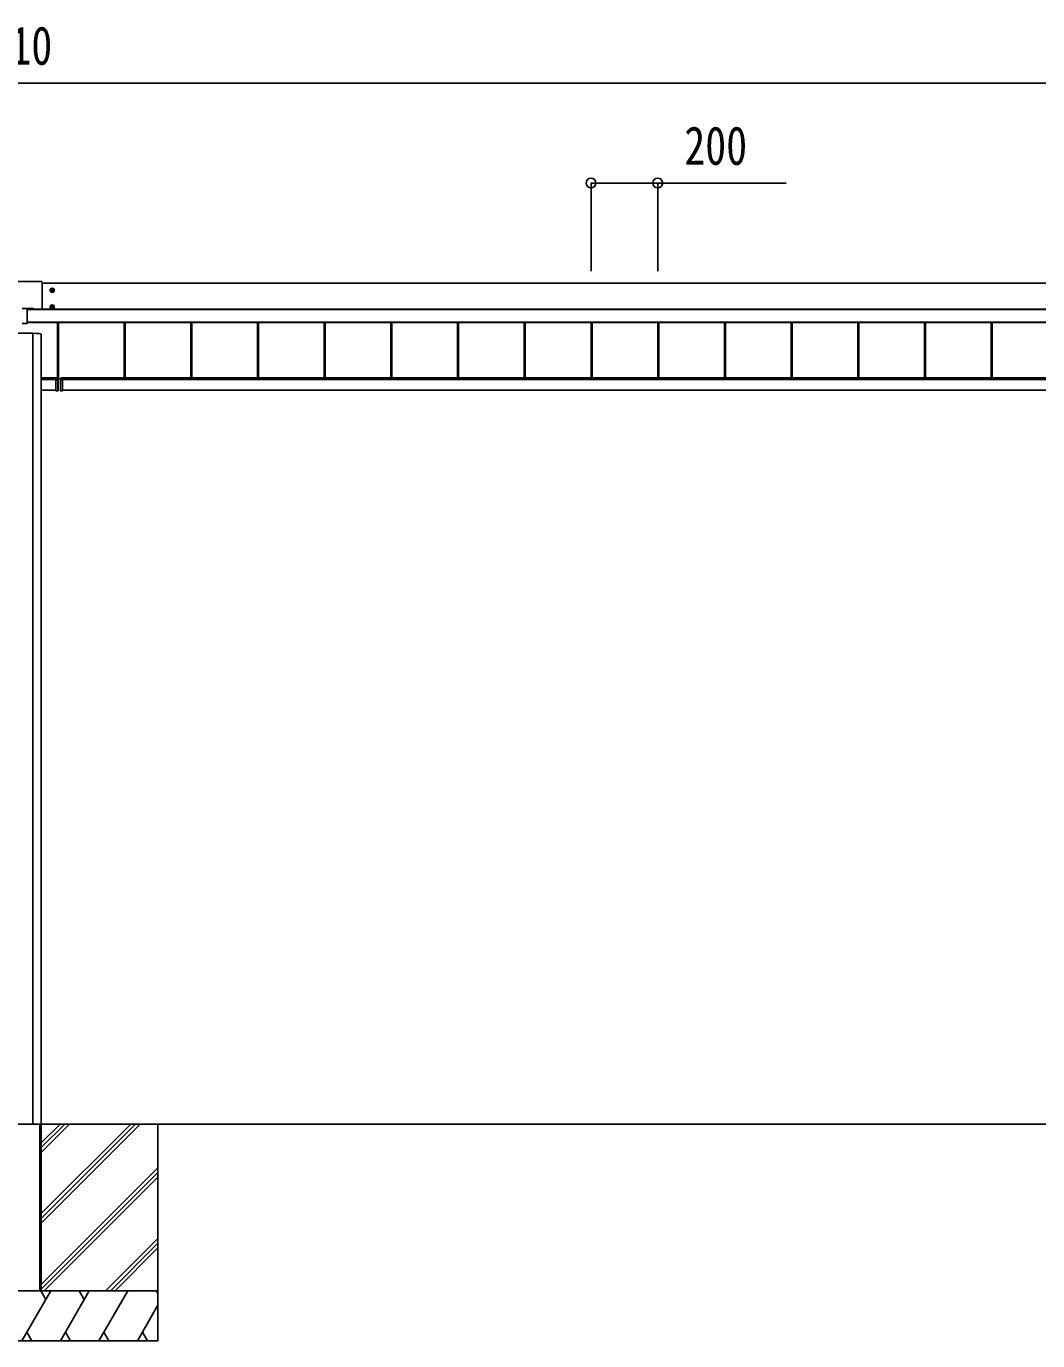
# Model space of a CAD drawing. Units: millimetres, scale not verified. Extents: x -14718 to 14718, y -10396 to 10396.
# Drawn here: x -7052 to -4020, y -7996 to -4053 of the extents above; entities that cross this region are included whole.
import ezdxf
from ezdxf.enums import TextEntityAlignment as Align

# ---------------------------------------------------------------- set-up
doc = ezdxf.new("R2010")
doc.units = ezdxf.units.MM
doc.header["$LTSCALE"] = 50
doc.layers.add('0-4_YKK_A1', color=4, linetype='Continuous')
doc.layers.add('0-5_YKK_D', color=6, linetype='Continuous')
doc.styles.add('ＭＳ ゴシック', font='')
doc.styles.get('ＭＳ ゴシック').set_extended_font_data('MS Gothic')

msp = doc.modelspace()

# ---------------------------------------------------------------- linework, layer by layer
at = {"layer": '0-4_YKK_A1'}
for p, q in [((-7005.43, -4819.33), (-7109.43, -4819.33)), ((-7004.43, -4820.33), (-7004.43, -4901.98)), ((-2510.43, -4823.55), (-7004.43, -4823.55)), ((-6981.68, -4845.29), (-6967.18, -4845.29)), ((-6976.71, -4844.53), (-6977.43, -4844.53)), ((-6974.43, -4852.54), (-6974.43, -4838.04)), ((-6972.15, -4846.05), (-6971.43, -4846.05)), ((-6974.43, -4902.51), (-6974.43, -4888.01)), ((-7064.93, -4899.48), (-7049.93, -4899.48)), ((-7049.93, -4899.48), (-7049.93, -4944.63)), ((-7049.93, -4899.66), (-7030.93, -4899.66)), ((-7049.93, -4901.66), (-7030.93, -4901.66)), ((-2358.93, -4901.98), (-7049.93, -4901.98)), ((-2358.93, -4902.47), (-7049.93, -4902.47)), ((-7030.93, -4901.98), (-7030.93, -4899.66)), ((-6981.68, -4895.26), (-6967.18, -4895.26)), ((-6976.71, -4894.5), (-6977.43, -4894.5)), ((-6972.15, -4896.02), (-6971.43, -4896.02)), ((-7049.93, -4944.63), (-7064.93, -4944.63)), ((-2358.93, -4941.44), (-7049.93, -4941.44)), ((-2358.93, -4941.96), (-7049.93, -4941.96)), ((-7049.93, -4942.1), (-2358.93, -4942.1)), ((-2358.93, -4942.1), (-7049.93, -4942.1)), ((-6958.93, -4942.1), (-6958.93, -5109.89)), ((-6958.53, -4942.1), (-6958.53, -5109.89)), ((-6955.93, -4942.1), (-6955.93, -5109.89)), ((-6758.93, -4942.1), (-6758.93, -5108.33)), ((-6756.33, -4942.1), (-6756.33, -5108.33)), ((-6755.93, -4942.1), (-6755.93, -5108.33)), ((-6558.93, -4942.1), (-6558.93, -5108.33)), ((-6556.33, -4942.1), (-6556.33, -5108.33)), ((-6555.93, -4942.1), (-6555.93, -5108.33)), ((-6358.93, -4942.1), (-6358.93, -5108.33)), ((-6356.33, -4942.1), (-6356.33, -5108.33)), ((-6355.93, -4942.1), (-6355.93, -5108.33)), ((-6158.93, -4942.1), (-6158.93, -5108.33)), ((-6156.33, -4942.1), (-6156.33, -5108.33)), ((-6155.93, -4942.1), (-6155.93, -5108.33)), ((-5958.93, -4942.1), (-5958.93, -5108.33)), ((-5956.33, -4942.1), (-5956.33, -5108.33)), ((-5955.93, -4942.1), (-5955.93, -5108.33)), ((-5758.93, -4942.1), (-5758.93, -5108.33)), ((-5756.33, -4942.1), (-5756.33, -5108.33)), ((-5755.93, -4942.1), (-5755.93, -5108.33)), ((-5558.93, -4942.1), (-5558.93, -5108.33)), ((-5556.33, -4942.1), (-5556.33, -5108.33)), ((-5555.93, -4942.1), (-5555.93, -5108.33)), ((-5358.93, -4942.1), (-5358.93, -5108.33)), ((-5356.33, -4942.1), (-5356.33, -5108.33)), ((-5355.93, -4942.1), (-5355.93, -5108.33)), ((-5158.93, -4942.1), (-5158.93, -5108.33)), ((-5156.33, -4942.1), (-5156.33, -5108.33)), ((-5155.93, -4942.1), (-5155.93, -5108.33)), ((-4958.93, -4942.1), (-4958.93, -5108.33)), ((-4956.33, -4942.1), (-4956.33, -5108.33)), ((-4955.93, -4942.1), (-4955.93, -5108.33)), ((-4758.93, -4942.1), (-4758.93, -5108.33)), ((-4756.33, -4942.1), (-4756.33, -5108.33)), ((-4755.93, -4942.1), (-4755.93, -5108.33)), ((-4558.93, -4942.1), (-4558.93, -5108.33)), ((-4556.33, -4942.1), (-4556.33, -5108.33)), ((-4555.93, -4942.1), (-4555.93, -5108.33)), ((-4358.93, -4942.1), (-4358.93, -5108.33)), ((-4356.33, -4942.1), (-4356.33, -5108.33)), ((-4355.93, -4942.1), (-4355.93, -5108.33)), ((-4158.93, -4942.1), (-4158.93, -5108.33)), ((-4158.93, -4942.1), (-4158.93, -5108.33)), ((-4156.33, -4942.1), (-4156.33, -5108.33)), ((-4156.33, -4942.1), (-4156.33, -5108.33)), ((-4155.93, -4942.1), (-4155.93, -5108.33)), ((-4155.93, -4942.1), (-4155.93, -5108.33)), ((-7032.62, -4974.3), (-7032.62, -7346.3)), ((-7007.43, -4976.04), (-7007.43, -7342.3)), ((-6959.43, -5108.33), (-7007.43, -5108.33)), ((-6959.43, -5110.33), (-7007.43, -5110.33)), ((-6963.43, -5113.2), (-7007.43, -5113.2)), ((-6963.43, -5112.96), (-6963.43, -5113.16)), ((-6957.71, -5112.97), (-6963.43, -5112.96)), ((-6963.43, -5113.46), (-6957.23, -5113.47)), ((-6959.43, -5108.33), (-6959.43, -5112.97)), ((-6959.43, -5109.89), (-6947.43, -5109.89)), ((-6957.71, -5110.39), (-6957.71, -5112.97)), ((-6957.71, -5110.39), (-6957.43, -5110.39)), ((-6957.71, -5112.97), (-6957.43, -5112.97)), ((-6957.23, -5113.17), (-6957.23, -5113.17)), ((-6957.21, -5109.89), (-6956.93, -5109.89)), ((-6957.21, -5113.47), (-6956.93, -5113.47)), ((-6956.93, -5113.47), (-6956.93, -5109.89)), ((-6956.93, -5146.56), (-6956.93, -5113.47)), ((-6949.93, -5113.47), (-6949.93, -5109.89)), ((-6949.65, -5109.89), (-6949.93, -5109.89)), ((-6949.93, -5146.56), (-6949.93, -5113.47)), ((-6949.65, -5113.47), (-6949.93, -5113.47)), ((-6949.63, -5113.17), (-6949.63, -5113.17)), ((-6943.43, -5113.46), (-6949.63, -5113.47)), ((-6949.15, -5110.39), (-6949.43, -5110.39)), ((-6949.15, -5112.97), (-6949.43, -5112.97)), ((-6949.15, -5110.39), (-6949.15, -5112.97)), ((-6949.15, -5112.97), (-6943.43, -5112.96)), ((-2507.43, -5108.33), (-6947.43, -5108.33)), ((-6947.43, -5108.33), (-6947.43, -5112.97)), ((-2507.43, -5110.33), (-6947.43, -5110.33)), ((-6943.43, -5112.96), (-6943.43, -5113.16)), ((-2507.43, -5113.2), (-6943.43, -5113.2)), ((-6963.43, -5144.68), (-7007.43, -5144.68)), ((-6963.43, -5147.24), (-6957.21, -5146.86)), ((-6963.43, -5146.94), (-6963.43, -5147.24)), ((-6956.93, -5146.56), (-6957.21, -5146.56)), ((-6949.93, -5146.56), (-6949.65, -5146.56)), ((-6943.43, -5147.24), (-6949.65, -5146.86)), ((-2508.28, -5144.68), (-6943.43, -5144.68)), ((-6943.43, -5146.94), (-6943.43, -5147.24)), ((-11607.43, -7346.3), (-1957.43, -7346.3)), ((-7107.13, -7346.3), (-7007.73, -7346.3)), ((-7011.43, -7346.3), (-7011.43, -7846.3)), ((-7009.93, -7346.3), (-7009.93, -7846.3)), ((-7007.43, -7342.3), (-7007.43, -7846.3)), ((-7007.43, -7346.3), (-7007.43, -7846.3)), ((-7007.43, -7431.3), (-6922.43, -7346.3)), ((-7007.43, -7417.16), (-6936.57, -7346.3)), ((-7007.43, -7403.01), (-6950.72, -7346.3)), ((-7007.43, -7643.43), (-6710.34, -7346.34)), ((-7007.43, -7629.29), (-6724.48, -7346.34)), ((-7007.43, -7615.15), (-6738.62, -7346.34)), ((-6657.43, -7346.3), (-6657.43, -7996.3)), ((-7007.43, -7827.28), (-6657.43, -7477.28)), ((-7007.43, -7841.42), (-6657.43, -7491.42)), ((-6998.17, -7846.3), (-6657.43, -7505.56)), ((-6814.32, -7846.3), (-6657.43, -7689.41)), ((-6800.18, -7846.3), (-6657.43, -7703.55)), ((-6786.04, -7846.3), (-6657.43, -7717.69)), ((-6657.43, -7846.3), (-7457.43, -7846.3)), ((-6657.43, -7846.3), (-7457.43, -7846.3)), ((-7107.43, -7846.3), (-7007.43, -7846.3)), ((-7065.44, -7996.3), (-6978.84, -7846.3)), ((-6993.84, -7872.28), (-7008.84, -7846.3)), ((-6949.97, -7996.3), (-6863.37, -7846.3)), ((-6878.37, -7872.28), (-6893.37, -7846.3)), ((-6834.5, -7996.3), (-6747.9, -7846.3)), ((-6657.43, -7854.96), (-6662.43, -7846.3)), ((-6719.03, -7996.3), (-6657.43, -7889.6)), ((-7457.43, -7996.3), (-6657.43, -7996.3)), ((-7050.44, -7970.32), (-7035.44, -7996.3)), ((-6934.98, -7970.32), (-6919.98, -7996.3)), ((-6819.5, -7970.32), (-6804.51, -7996.3)), ((-6704.03, -7970.32), (-6689.04, -7996.3))]:
    msp.add_line(p, q, dxfattribs=at)
for points in [[(-6974.43, -4839.51), (-6979.43, -4842.4), (-6979.43, -4848.18), (-6974.43, -4851.06), (-6969.43, -4848.18), (-6969.43, -4842.4)], [(-6974.43, -4889.48), (-6979.43, -4892.37), (-6979.43, -4898.14), (-6974.43, -4901.03), (-6969.43, -4898.14), (-6969.43, -4892.37)]]:
    msp.add_lwpolyline(points, close=True, dxfattribs=at)
for points in [[(-6977.43, -4844.53), (-6977.43, -4846.05), (-6976.71, -4846.05)], [(-6973.67, -4843.01), (-6973.67, -4842.29), (-6975.19, -4842.29), (-6975.19, -4843.01)], [(-6975.19, -4847.57), (-6975.19, -4848.29), (-6973.67, -4848.29), (-6973.67, -4847.57)], [(-6971.43, -4846.05), (-6971.43, -4844.53), (-6972.15, -4844.53)], [(-6977.43, -4894.5), (-6977.43, -4896.02), (-6976.71, -4896.02)], [(-6973.67, -4892.98), (-6973.67, -4892.26), (-6975.19, -4892.26), (-6975.19, -4892.98)], [(-6975.19, -4897.54), (-6975.19, -4898.26), (-6973.67, -4898.26), (-6973.67, -4897.54)], [(-6971.43, -4896.02), (-6971.43, -4894.5), (-6972.15, -4894.5)], [(-6957.25, -5113.17), (-6963.43, -5113.16), (-6963.43, -5113.46), (-6963.43, -5146.94)], [(-6957.21, -5113.47), (-6957.21, -5146.56), (-6963.43, -5146.94)], [(-6957.43, -5112.99), (-6957.43, -5112.97), (-6957.43, -5110.39)], [(-6957.23, -5113.17), (-6957.23, -5113.17), (-6957.24, -5113.17)], [(-6949.65, -5113.47), (-6949.65, -5146.56), (-6943.43, -5146.94)], [(-6949.63, -5113.17), (-6949.63, -5113.17), (-6949.62, -5113.17)], [(-6949.61, -5113.17), (-6943.43, -5113.16), (-6943.43, -5113.46), (-6943.43, -5146.94)], [(-6949.43, -5112.99), (-6949.43, -5112.97), (-6949.43, -5110.39)], [(-7107.13, -7346.3), (-7007.73, -7346.3), (-7007.43, -7346.3)]]:
    msp.add_lwpolyline(points, dxfattribs=at)
for centre, radius in [((-6974.43, -4845.29), 6.25), ((-6974.43, -4845.29), 5), ((-6974.43, -4895.26), 6.25), ((-6974.43, -4895.26), 5)]:
    msp.add_circle(centre, radius, dxfattribs=at)
for centre, radius, start, end in [((-7005.43, -4820.33), 1, 0.01746, 90.01745), ((-6974.43, -4845.29), 5.58, 153.74848, 206.25152), ((-6974.43, -4845.29), 5.58, 93.74848, 146.25152), ((-6974.43, -4845.29), 5.58, 213.74848, 266.25152), ((-6976.71, -4843.01), 1.52, 270, 0), ((-6976.71, -4847.57), 1.52, 0, 90), ((-6974.43, -4845.29), 5.58, 33.74848, 86.25152), ((-6974.43, -4845.29), 5.58, 273.74848, 326.25152), ((-6972.15, -4843.01), 1.52, 180, 270), ((-6972.15, -4847.57), 1.52, 90, 180), ((-6974.43, -4845.29), 5.58, 333.74848, 26.25152), ((-6974.43, -4895.26), 5.58, 153.74848, 206.25152), ((-6974.43, -4895.26), 5.58, 93.74848, 146.25152), ((-6974.43, -4895.26), 5.58, 213.74848, 266.25152), ((-6976.71, -4892.98), 1.52, 270, 0), ((-6976.71, -4897.54), 1.52, 0, 90), ((-6974.43, -4895.26), 5.58, 33.74848, 86.25152), ((-6974.43, -4895.26), 5.58, 273.74848, 326.25152), ((-6972.15, -4892.98), 1.52, 180, 270), ((-6972.15, -4897.54), 1.52, 90, 180), ((-6974.43, -4895.26), 5.58, 333.74848, 26.25152), ((-6957.64, -5114.96), 1.98, 83.79926, 91.95127), ((-6957.25, -5113.47), 0.3, 87.77338, 89.77816), ((-6957.25, -5113.31), 0.141, 85.77463, 89.9759), ((-6958.48, -5113.4), 1.25, 356.45735, 10.27369), ((-6958.44, -5113.35), 1.21, 354.17006, 8.37745), ((-6958.56, -5109.96), 1.35, 350.09675, 2.91202), ((-6957.23, -5109.89), 0.3, 269.98255, 359.98254), ((-6957.23, -5113.47), 0.3, 0, 89.87763), ((-6958.43, -5113.39), 1.22, 356.27163, 10.47203), ((-6949.63, -5109.89), 0.3, 180.01746, 270.01745), ((-6949.63, -5113.47), 0.3, 90.12237, 180), ((-6948.44, -5113.39), 1.22, 169.52797, 183.72837), ((-6948.3, -5109.96), 1.35, 177.08798, 189.90325), ((-6948.42, -5113.35), 1.21, 171.62255, 185.82994), ((-6948.38, -5113.4), 1.25, 169.72631, 183.54265), ((-6949.61, -5113.47), 0.3, 90.22184, 92.22662), ((-6949.61, -5113.31), 0.141, 90.0241, 94.22537), ((-6949.22, -5114.96), 1.98, 88.04873, 96.20074), ((-6957.23, -5146.56), 0.3, 273.5, 0), ((-6958.44, -5146.71), 1.24, 353.06854, 6.93146), ((-6949.63, -5146.56), 0.3, 180, 266.5), ((-6948.42, -5146.71), 1.24, 173.06854, 186.93146)]:
    msp.add_arc(centre, radius, start, end, dxfattribs=at)
for centre, major_axis, ratio, start_param, end_param in [((-7057.43, -4976.04), (50, 0), 0.04, 6.2831853, 9.424778), ((-6957.21, -5110.39), (-0.301, 0.4), 0.997782, 5.6362522, 7.2070486), ((-6957.73, -5112.97), (-0.001, 0.2), 0.09157, 4.6769241, 4.7117655), ((-6957.23, -5112.97), (0.482, 0.007), 0.414889, 3.1353871, 4.6694768), ((-6957.23, -5110.39), (-0.108, 0.169), 0.994155, 5.7105836, 7.28138), ((-6957.23, -5112.97), (0.145, 0.15), 0.921201, 2.3804184, 3.9145081), ((-6957.21, -5112.97), (-0.301, 0.4), 0.997782, 2.4579529, 2.4946596), ((-6949.65, -5110.39), (0.301, 0.4), 0.997782, 5.3593221, 6.9301184), ((-6949.65, -5112.97), (0.301, 0.4), 0.997782, 3.7885257, 3.8252324), ((-6949.63, -5110.39), (0.108, 0.169), 0.994155, 5.2849907, 6.855787), ((-6949.63, -5112.97), (-0.145, 0.15), 0.921201, 2.3686772, 3.9027669), ((-6949.63, -5112.97), (-0.482, 0.007), 0.414889, 1.6137085, 3.1477982), ((-6949.13, -5112.97), (0.001, 0.2), 0.09157, 1.5714198, 1.6062613)]:
    msp.add_ellipse(centre, major_axis=major_axis, ratio=ratio, start_param=start_param, end_param=end_param, dxfattribs=at)
at = {"layer": '0-5_YKK_D'}
for p, q in [((-11587.43, -4223.55), (-2527.43, -4223.55)), ((-5358.93, -4788.39), (-5358.93, -4522.55)), ((-5158.93, -4788.39), (-5158.93, -4522.55))]:
    msp.add_line(p, q, dxfattribs=at)
msp.add_lwpolyline([(-5358.93, -4523.55), (-5158.93, -4523.55), (-4773.83, -4523.55)], dxfattribs=at)
for centre in [(-5358.93, -4523.55), (-5158.93, -4523.55)]:
    msp.add_circle(centre, 14.88, dxfattribs=at)

# ---------------------------------------------------------------- texts
at = {"layer": '0-5_YKK_D', "style": 'ＭＳ ゴシック', "width": 0.8}
for s, p in [('D=9410', (-7351.43, -4203.55)), ('200', (-5079.43, -4503.55))]:
    msp.add_text(s, height=115.5, dxfattribs=at).set_placement(p, align=Align.BOTTOM_LEFT)

doc.saveas('drawing.dxf')
